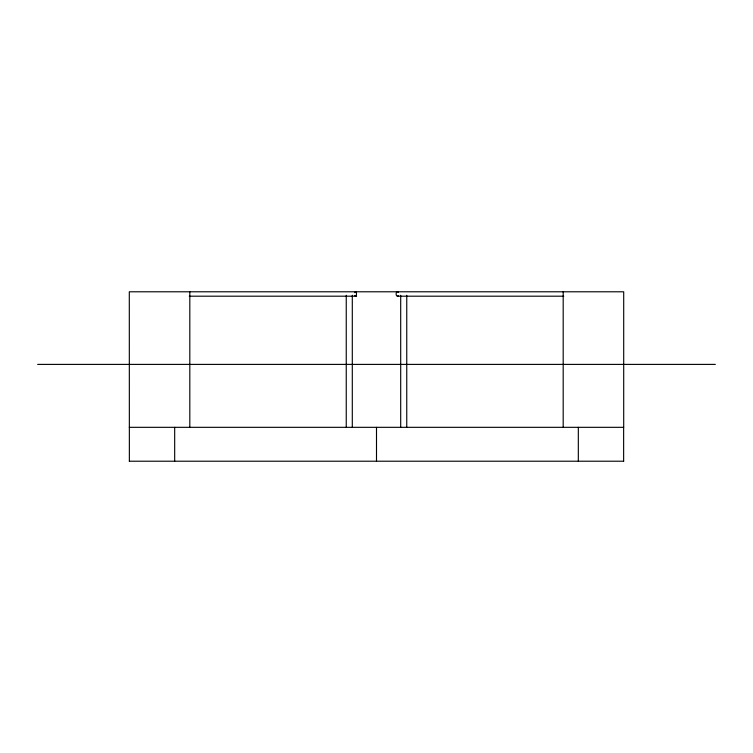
<?xml version="1.0" encoding="UTF-8"?>
<svg xmlns="http://www.w3.org/2000/svg" width="753" height="753" viewBox="0 0 753 753"><rect width="100%" height="100%" fill="white"/><g stroke="black" fill="none" stroke-linecap="round" stroke-linejoin="round"><path stroke-width="1.13" d="M563.188 427.327L563.188 291.788M189.267 296.193L356.602 296.193M397.462 296.193L563.752 296.193M37.65 364.396L715.35 364.396M129.3 427.327L623.7 427.327L623.7 291.788L129.3 291.788L129.365 461.213M129.309 461.213L623.691 461.213M623.635 427.327L623.635 461.213M578.323 427.327L578.323 461.213M406.752 295.289L406.752 427.327M400.7 295.289L400.7 427.327M376.5 427.327L376.5 461.213M352.3 295.289L352.3 427.327M346.248 295.289L346.248 427.327M189.812 291.788L189.812 427.327M174.677 427.327L174.677 461.213M354.861 292.672A2.203 0.904 -90 0 1 356.178 292.343A2.203 0.904 -90 0 1 356.207 295.571A2.203 0.904 -90 0 1 354.879 295.383M398.252 295.665A2.203 1.29 -90 0 1 396.473 295.477A2.203 1.29 -90 0 1 396.511 292.428A2.203 1.29 -90 0 1 398.299 292.39"/></g></svg>
